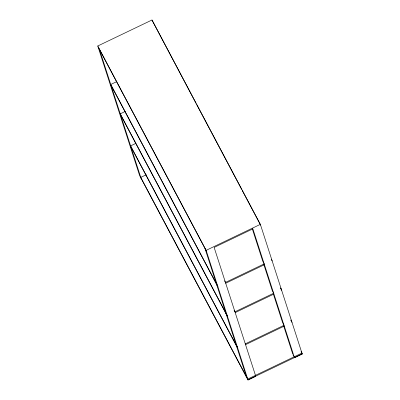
<?xml version="1.0" encoding="UTF-8"?>
<svg xmlns="http://www.w3.org/2000/svg" width="400" height="400" viewBox="0 0 400 400"><rect width="100%" height="100%" fill="white"/><g stroke="black" fill="none" stroke-linecap="round" stroke-linejoin="round"><path stroke-width="0.6" d="M97.77 45.985L151.98 20L260.355 224.355L302.23 354.015L294.485 357.725L252.865 228.865L214.14 247.425L255.765 376.29L248.02 380L139.645 175.645L97.77 45.985L206.14 250.345L248.02 380M116.84 81.56L110.755 84.48L217.71 286.165M125.22 111.455L120.24 113.84L227.195 315.525M135.57 143.51L130.595 145.895L237.55 347.58M146.295 174.735L140.765 177.385L247.72 379.07L301.93 353.085L301.08 351.48M206.14 250.345L260.355 224.355M225.71 283.245L264.435 264.685M235.195 312.605L273.92 294.045M245.29 343.865L284.015 325.305L282.6 322.635L273.455 294.325M245.55 344.66L284.27 326.1M247.975 379.865L302.185 353.88M196.045 103.4L151.98 20M196.63 104.505L241.65 189.4M242.235 190.505L259.195 222.48M259.475 223.015L260.61 225.15M271.33 259.37L272.18 260.97M280.555 287.935L281.405 289.54M280.53 288.195L281.665 290.335M290.91 319.99L291.76 321.595M290.885 320.25L292.015 322.39M301.335 352.275L302.23 354.015M293.635 356.125L293.025 354.92M224.605 280.85L225.455 282.45L264.18 263.89L262.76 261.22L252.215 228.565M98.025 46.78L206.4 251.135M234.09 310.21L234.94 311.815L273.66 293.25L272.245 290.58L263.77 264.345M111.01 85.275L217.97 286.96M120.495 114.635L227.45 316.32M130.85 146.69L237.805 348.375M283.81 326.38L292.77 354.125M204.98 248.465L246.605 377.33M99.44 49.45L141.065 178.315"/></g></svg>
